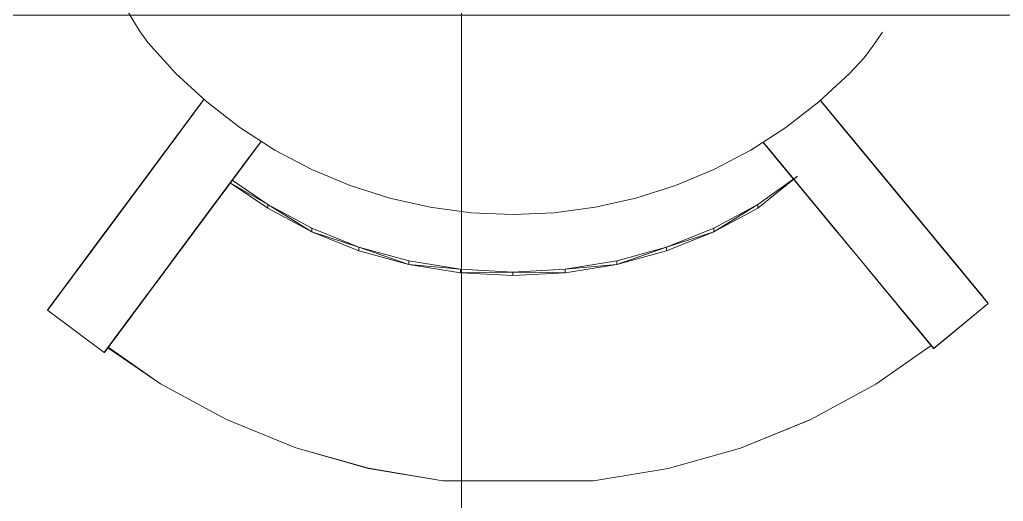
# Model space of a CAD drawing. Extents: x -566 to 72611, y -487 to 32334.
# Drawn here: x 136.01 to 151.66, y 272.41 to 280.07 of the extents above; entities that cross this region are included whole.
import ezdxf

# ---------------------------------------------------------------- set-up
doc = ezdxf.new("R2010")
doc.units = 0
doc.header["$LTSCALE"] = 0.5
doc.header["$MEASUREMENT"] = 0
doc.layers.add('floor', color=7, linetype='CONTINUOUS', lineweight=5, true_color=0xcfcfcf)
doc.layers.add('layout', color=7, linetype='CONTINUOUS', lineweight=5, true_color=0xcfcfcf)

msp = doc.modelspace()

# ---------------------------------------------------------------- hatches: boundary and pattern name
at = {"layer": 'floor'}
h = msp.add_hatch(dxfattribs=at)
h.set_pattern_fill('ANSI37', color=256, scale=100, angle=45)
h.set_pattern_definition([(90, (243.028, 267.632), (-12.5, 9e-16), []), (180, (243.028, 267.632), (-9e-16, -12.5), [])])
h.paths.add_polyline_path([(253.46925, 349.5), (154.11744, 349.5), (154.11744, 348.5), (101.14781, 348.5), (101.14781, 349.5), (0, 349.5), (0, 344.5), (36, 344.5, -0.33835703), (0, 308.66941), (0, 308.5), (0, 173.75), (253.46925, 173.75)])
h.paths.add_polyline_path([(36, 344.5), (0, 344.5), (0, 308.66941, 0.33835703)], flags=17)
h.paths.add_polyline_path([(253.46925, 173.75), (0, 173.75), (0, 173.74997), (0, 169.75), (253.46925, 169.75)])
h.paths.add_polyline_path([(253.46925, 169.75), (0, 169.75), (0, 149.21137), (36, 149.21137, -0.33835703), (0, 113.38078), (0, 113.21137), (0, 29.94998), (0, -5), (253.46925, -5)])
h.paths.add_polyline_path([(36, 149.21137), (0, 149.21137), (0, 113.38078, 0.33835703)], flags=17)
h.paths.add_polyline_path([(575.25, 169.75), (510, 169.75), (474.75, 169.75), (327.5, 169.75), (285.46925, 169.75), (285.46925, 165.75), (253.46925, 165.75), (253.46925, -5), (263.99725, -5), (263.99725, 95.99051), (287, 95.99051), (287, 97.5), (292, 97.5), (292, -5), (341.25, -5), (341.25, 13.02988), (341.25012, 15.02988), (346.24839, 15.02988, 0.36108524), (374.08728, 41.24999), (346.25012, 41.24999), (346.25012, 42.99999), (341.25, 42.99999), (341.25, 44.99999), (341.25, 97.5), (357.75, 97.5), (405.75, 97.5), (575.25, 97.5)])

# ---------------------------------------------------------------- linework, layer by layer
at = {"layer": 'layout'}
for points in [[(137.8112, 280.05316, 59.43378), (137.70604, 280.23577, 60.56059), (137.70604, 280.23577, 59.43378)], [(137.70604, 280.23577, 60.56059), (137.8112, 280.05316, 59.43378), (137.8112, 280.05316, 60.56059)], [(137.92387, 279.87542, 59.43378), (137.8112, 280.05316, 60.56059), (137.8112, 280.05316, 59.43378)], [(137.8112, 280.05316, 60.56059), (137.92387, 279.87542, 59.43378), (137.92387, 279.87542, 60.56059)], [(138.04393, 279.70269, 59.43378), (137.92387, 279.87542, 60.56059), (137.92387, 279.87542, 59.43378)], [(137.92387, 279.87542, 60.56059), (138.04393, 279.70269, 59.43378), (138.04393, 279.70269, 60.56059)], [(149.59297, 279.66119, 60.56059), (149.73631, 279.86773, 59.43378), (149.73631, 279.86773, 60.56059)], [(149.73631, 279.86773, 59.43378), (149.59297, 279.66119, 60.56059), (149.59297, 279.66119, 59.43378)], [(138.49321, 279.20965, 59.43378), (138.04393, 279.70269, 60.56059), (138.04393, 279.70269, 59.43378)], [(138.04393, 279.70269, 60.56059), (138.49321, 279.20965, 59.43378), (138.49321, 279.20965, 60.56059)], [(149.44032, 279.46173, 60.56059), (149.59297, 279.66119, 59.43378), (149.59297, 279.66119, 60.56059)], [(149.59297, 279.66119, 59.43378), (149.44032, 279.46173, 60.56059), (149.44032, 279.46173, 59.43378)], [(149.21064, 279.20965, 60.56059), (149.44032, 279.46173, 59.43378), (149.44032, 279.46173, 60.56059)], [(149.44032, 279.46173, 59.43378), (149.21064, 279.20965, 60.56059), (149.21064, 279.20965, 59.43378)], [(138.98259, 278.75799, 60.56059), (138.49321, 279.20965, 59.43378), (138.98259, 278.75799, 59.43378)], [(138.49321, 279.20965, 59.43378), (138.98259, 278.75799, 60.56059), (138.49321, 279.20965, 60.56059)], [(149.21064, 279.20965, 60.56059), (148.72129, 278.75799, 59.43378), (149.21064, 279.20965, 59.43378)], [(148.72129, 278.75799, 59.43378), (149.21064, 279.20965, 60.56059), (148.72129, 278.75799, 60.56059)], [(138.93382, 278.79229, 60.13506), (138.27922, 277.91082, 59.98083), (137.87266, 277.36346, 63.59694)], [(138.93382, 278.79229, 60.13506), (137.87266, 277.36346, 63.59694), (138.52208, 278.23785, 63.79696)], [(138.8527, 278.68304, 52.183), (138.19731, 277.80059, 52.32572), (138.89964, 278.74627, 52.7443)], [(138.89964, 278.74627, 52.7443), (138.19731, 277.80059, 52.32572), (138.24315, 277.86236, 52.87402)], [(138.89964, 278.74627, 52.7443), (138.24315, 277.86236, 52.87402), (138.94206, 278.8034, 53.30647)], [(138.94206, 278.8034, 53.30647), (138.24315, 277.86236, 52.87402), (138.28459, 277.91815, 53.42318)], [(139.50834, 278.35125, 60.56059), (138.98259, 278.75799, 59.43378), (139.50834, 278.35125, 59.43378)], [(138.98259, 278.75799, 59.43378), (139.50834, 278.35125, 60.56059), (138.98259, 278.75799, 60.56059)], [(148.72129, 278.75799, 60.56059), (148.19551, 278.35125, 59.43378), (148.72129, 278.75799, 59.43378)], [(148.19551, 278.35125, 59.43378), (148.72129, 278.75799, 60.56059), (148.19551, 278.35125, 60.56059)], [(149.49888, 277.87359, 52.95477), (148.79707, 278.72198, 52.82505), (148.75172, 278.77679, 53.38721)], [(149.49888, 277.87359, 52.95477), (148.75172, 278.77679, 53.38721), (149.4546, 277.92718, 53.50394)], [(149.46034, 277.92022, 60.06158), (148.76054, 278.76617, 60.21582), (149.89497, 277.39483, 63.67769)], [(149.89497, 277.39483, 63.67769), (148.76054, 278.76617, 60.21582), (149.20066, 278.23406, 63.87771)], [(138.74553, 278.53875, 51.06343), (138.09263, 277.6596, 51.23205), (138.80137, 278.61395, 51.62269)], [(138.80137, 278.61395, 51.62269), (138.09263, 277.6596, 51.23205), (138.14714, 277.73309, 51.77837)], [(138.80137, 278.61395, 51.62269), (138.14714, 277.73309, 51.77837), (138.8527, 278.68304, 52.183)], [(138.8527, 278.68304, 52.183), (138.14714, 277.73309, 51.77837), (138.19731, 277.80059, 52.32572)], [(149.54786, 277.81439, 52.40647), (148.84721, 278.66143, 52.26376), (148.79707, 278.72198, 52.82505)], [(149.54786, 277.81439, 52.40647), (148.79707, 278.72198, 52.82505), (149.49888, 277.87359, 52.95477)], [(149.60151, 277.74957, 51.85912), (148.90211, 278.59503, 51.70344), (148.84721, 278.66143, 52.26376)], [(149.60151, 277.74957, 51.85912), (148.84721, 278.66143, 52.26376), (149.54786, 277.81439, 52.40647)], [(149.6598, 277.67913, 51.3128), (148.9618, 278.52288, 51.14419), (148.90211, 278.59503, 51.70344)], [(149.6598, 277.67913, 51.3128), (148.90211, 278.59503, 51.70344), (149.60151, 277.74957, 51.85912)], [(138.62053, 278.37054, 49.94846), (137.97056, 277.49529, 50.14287), (138.68528, 278.45758, 50.50533)], [(138.68528, 278.45758, 50.50533), (137.97056, 277.49529, 50.14287), (138.03373, 277.58038, 50.68686)], [(138.68528, 278.45758, 50.50533), (138.03373, 277.58038, 50.68686), (138.74553, 278.53875, 51.06343)], [(138.74553, 278.53875, 51.06343), (138.03373, 277.58038, 50.68686), (138.09263, 277.6596, 51.23205)], [(149.72276, 277.60296, 50.76761), (149.02623, 278.445, 50.58607), (148.9618, 278.52288, 51.14419)], [(149.72276, 277.60296, 50.76761), (148.9618, 278.52288, 51.14419), (149.6598, 277.67913, 51.3128)], [(149.79033, 277.5213, 50.22363), (149.09541, 278.36138, 50.02921), (149.02623, 278.445, 50.58607)], [(149.79033, 277.5213, 50.22363), (149.02623, 278.445, 50.58607), (149.72276, 277.60296, 50.76761)], [(138.48417, 278.18682, 48.86732), (137.83549, 277.31341, 49.07234), (138.55162, 278.27764, 49.39472)], [(138.55162, 278.27764, 49.39472), (137.83549, 277.31341, 49.07234), (137.90275, 277.40399, 49.59822)], [(138.55162, 278.27764, 49.39472), (137.90275, 277.40399, 49.59822), (138.62053, 278.37054, 49.94846)], [(138.62053, 278.37054, 49.94846), (137.90275, 277.40399, 49.59822), (137.97056, 277.49529, 50.14287)], [(140.06663, 277.99224, 60.56059), (139.50834, 278.35125, 59.43378), (140.06663, 277.99224, 59.43378)], [(139.50834, 278.35125, 59.43378), (140.06663, 277.99224, 60.56059), (139.50834, 278.35125, 60.56059)], [(148.19551, 278.35125, 60.56059), (147.63722, 277.99224, 59.43378), (148.19551, 278.35125, 59.43378)], [(147.63722, 277.99224, 59.43378), (148.19551, 278.35125, 60.56059), (147.63722, 277.99224, 60.56059)], [(149.8628, 277.43377, 49.67897), (149.16908, 278.27227, 49.47548), (149.09541, 278.36138, 50.02921)], [(149.8628, 277.43377, 49.67897), (149.09541, 278.36138, 50.02921), (149.79033, 277.5213, 50.22363)], [(149.9347, 277.34686, 49.15309), (149.24119, 278.18511, 48.94807), (149.16908, 278.27227, 49.47548)], [(149.9347, 277.34686, 49.15309), (149.16908, 278.27227, 49.47548), (149.8628, 277.43377, 49.67897)], [(138.52208, 278.23785, 63.79696), (137.87266, 277.36346, 63.59694), (137.45201, 276.79705, 66.7021)], [(138.52208, 278.23785, 63.79696), (137.45201, 276.79705, 66.7021), (138.09898, 277.66827, 66.91998)], [(138.41771, 278.09735, 48.34149), (137.76872, 277.22357, 48.54427), (138.48417, 278.18682, 48.86732)], [(138.48417, 278.18682, 48.86732), (137.76872, 277.22357, 48.54427), (137.83549, 277.31341, 49.07234)], [(137.95488, 277.47418, 67.98383), (138.52208, 278.23785, 63.79696), (138.09898, 277.66827, 66.91998)], [(139.18388, 277.23907, 59.98083), (139.83842, 278.12042, 60.13506), (138.77733, 276.69158, 63.59693)], [(138.77733, 276.69158, 63.59693), (139.83842, 278.12042, 60.13506), (139.42674, 277.5661, 63.79696)], [(139.14781, 277.19049, 52.87402), (139.80424, 278.0744, 52.7443), (139.84666, 278.13153, 53.30647)], [(139.14781, 277.19049, 52.87402), (139.84666, 278.13153, 53.30647), (139.18919, 277.24627, 53.42318)], [(147.83754, 278.11407, 59.51751), (148.54091, 277.26385, 59.4075), (148.55738, 277.24395, 59.62997)], [(147.83754, 278.11407, 59.51751), (148.55738, 277.24395, 59.62997), (147.85447, 278.09356, 59.74648)], [(147.8835, 278.05853, 53.38721), (148.58638, 277.20892, 53.50394), (147.84291, 278.1076, 53.95019)], [(147.84291, 278.1076, 53.95019), (148.58638, 277.20892, 53.50394), (148.54673, 277.25677, 54.05388)], [(149.89497, 277.39483, 63.67769), (149.20066, 278.23406, 63.87771), (150.34471, 276.85125, 66.78285)], [(150.34471, 276.85125, 66.78285), (149.20066, 278.23406, 63.87771), (149.653, 277.68731, 67.00072)], [(150.00608, 277.26055, 48.62502), (149.31227, 278.09918, 48.42224), (149.24119, 278.18511, 48.94807)], [(150.00608, 277.26055, 48.62502), (149.24119, 278.18511, 48.94807), (149.9347, 277.34686, 49.15309)], [(138.28697, 277.92132, 47.28915), (137.63743, 277.04669, 47.48745), (138.35197, 278.00884, 47.81543)], [(138.35197, 278.00884, 47.81543), (137.63743, 277.04669, 47.48745), (137.70274, 277.13458, 48.01598)], [(138.35197, 278.00884, 47.81543), (137.70274, 277.13458, 48.01598), (138.41771, 278.09735, 48.34149)], [(138.41771, 278.09735, 48.34149), (137.70274, 277.13458, 48.01598), (137.76872, 277.22357, 48.54427)], [(139.0518, 277.06121, 51.77837), (139.70598, 277.94207, 51.62269), (139.75737, 278.01129, 52.18301)], [(139.0518, 277.06121, 51.77837), (139.75737, 278.01129, 52.18301), (139.10197, 277.12884, 52.32572)], [(139.10197, 277.12884, 52.32572), (139.75737, 278.01129, 52.18301), (139.80424, 278.0744, 52.7443)], [(139.10197, 277.12884, 52.32572), (139.80424, 278.0744, 52.7443), (139.14781, 277.19049, 52.87402)], [(140.65324, 277.68389, 60.56059), (140.06663, 277.99224, 59.43378), (140.65324, 277.68389, 59.43378)], [(140.06663, 277.99224, 59.43378), (140.65324, 277.68389, 60.56059), (140.06663, 277.99224, 60.56059)], [(147.63722, 277.99224, 60.56059), (147.05061, 277.68389, 59.43378), (147.63722, 277.99224, 59.43378)], [(147.05061, 277.68389, 59.43378), (147.63722, 277.99224, 60.56059), (147.05061, 277.68389, 60.56059)], [(147.85447, 278.09356, 59.74648), (148.55738, 277.24395, 59.62997), (148.57481, 277.22283, 59.8523)], [(147.85447, 278.09356, 59.74648), (148.57481, 277.22283, 59.8523), (147.87242, 278.07196, 59.97528)], [(147.87242, 278.07196, 59.97528), (148.57481, 277.22283, 59.8523), (148.59208, 277.20196, 60.06158)], [(147.87242, 278.07196, 59.97528), (148.59208, 277.20196, 60.06158), (147.89232, 278.04791, 60.21582)], [(147.92884, 278.00372, 52.82505), (148.63066, 277.15533, 52.95477), (147.8835, 278.05853, 53.38721)], [(147.8835, 278.05853, 53.38721), (148.63066, 277.15533, 52.95477), (148.58638, 277.20892, 53.50394)], [(147.89232, 278.04791, 60.21582), (148.59208, 277.20196, 60.06158), (149.02675, 276.67657, 63.67769)], [(147.89232, 278.04791, 60.21582), (149.02675, 276.67657, 63.67769), (148.33244, 277.5158, 63.87771)], [(147.97895, 277.94317, 52.26376), (148.67964, 277.09613, 52.40647), (147.92884, 278.00372, 52.82505)], [(147.92884, 278.00372, 52.82505), (148.67964, 277.09613, 52.40647), (148.63066, 277.15533, 52.95477)], [(150.07667, 277.17523, 48.09673), (149.38255, 278.01422, 47.89619), (149.31227, 278.09918, 48.42224)], [(150.07667, 277.17523, 48.09673), (149.31227, 278.09918, 48.42224), (150.00608, 277.26055, 48.62502)], [(150.1465, 277.09075, 47.56821), (149.45207, 277.93023, 47.3699), (149.38255, 278.01422, 47.89619)], [(150.1465, 277.09075, 47.56821), (149.38255, 278.01422, 47.89619), (150.07667, 277.17523, 48.09673)], [(138.1591, 277.74908, 46.23592), (137.50901, 276.87384, 46.42973), (138.22264, 277.83465, 46.76264)], [(138.22264, 277.83465, 46.76264), (137.50901, 276.87384, 46.42973), (137.57286, 276.95977, 46.9587)], [(138.22264, 277.83465, 46.76264), (137.57286, 276.95977, 46.9587), (138.28697, 277.92132, 47.28915)], [(138.28697, 277.92132, 47.28915), (137.57286, 276.95977, 46.9587), (137.63743, 277.04669, 47.48745)], [(138.9384, 276.9085, 50.68686), (139.58989, 277.78582, 50.50533), (139.65019, 277.86688, 51.06343)], [(138.9384, 276.9085, 50.68686), (139.65019, 277.86688, 51.06343), (138.99723, 276.98785, 51.23205)], [(138.99723, 276.98785, 51.23205), (139.65019, 277.86688, 51.06343), (139.70598, 277.94207, 51.62269)], [(138.99723, 276.98785, 51.23205), (139.70598, 277.94207, 51.62269), (139.0518, 277.06121, 51.77837)], [(148.03389, 277.87676, 51.70344), (148.73329, 277.03131, 51.85912), (147.97895, 277.94317, 52.26376)], [(147.97895, 277.94317, 52.26376), (148.73329, 277.03131, 51.85912), (148.67964, 277.09613, 52.40647)], [(148.09355, 277.80462, 51.14419), (148.79158, 276.96087, 51.31281), (148.03389, 277.87676, 51.70344)], [(148.03389, 277.87676, 51.70344), (148.79158, 276.96087, 51.31281), (148.73329, 277.03131, 51.85912)], [(148.158, 277.72674, 50.58608), (148.85453, 276.8847, 50.76761), (148.09355, 277.80462, 51.14419)], [(148.09355, 277.80462, 51.14419), (148.85453, 276.8847, 50.76761), (148.79158, 276.96087, 51.31281)], [(150.2155, 277.00738, 47.03945), (149.52079, 277.8471, 46.8434), (149.45207, 277.93023, 47.3699)], [(150.2155, 277.00738, 47.03945), (149.45207, 277.93023, 47.3699), (150.1465, 277.09075, 47.56821)], [(150.28376, 276.92486, 46.51048), (149.58876, 277.76495, 46.31667), (149.52079, 277.8471, 46.8434)], [(150.28376, 276.92486, 46.51048), (149.52079, 277.8471, 46.8434), (150.2155, 277.00738, 47.03945)], [(138.09898, 277.66827, 66.91998), (137.45201, 276.79705, 66.7021), (137.30796, 276.60308, 67.76514)], [(138.09898, 277.66827, 66.91998), (137.30796, 276.60308, 67.76514), (137.95488, 277.47418, 67.98383)], [(138.03416, 277.58087, 45.18182), (137.38359, 276.70489, 45.37113), (138.09629, 277.66448, 45.70898)], [(138.09629, 277.66448, 45.70898), (137.38359, 276.70489, 45.37113), (137.4459, 276.78887, 45.90054)], [(138.09629, 277.66448, 45.70898), (137.4459, 276.78887, 45.90054), (138.1591, 277.74908, 46.23592)], [(138.1591, 277.74908, 46.23592), (137.4459, 276.78887, 45.90054), (137.50901, 276.87384, 46.42973)], [(138.80735, 276.73211, 49.59822), (139.45628, 277.60589, 49.39472), (139.52519, 277.69866, 49.94846)], [(138.80735, 276.73211, 49.59822), (139.52519, 277.69866, 49.94846), (138.87516, 276.82342, 50.14287)], [(138.87516, 276.82342, 50.14287), (139.52519, 277.69866, 49.94846), (139.58989, 277.78582, 50.50533)], [(138.87516, 276.82342, 50.14287), (139.58989, 277.78582, 50.50533), (138.9384, 276.9085, 50.68686)], [(141.26378, 277.4284, 60.56059), (140.65324, 277.68389, 59.43378), (141.26378, 277.4284, 59.43378)], [(140.65324, 277.68389, 59.43378), (141.26378, 277.4284, 60.56059), (140.65324, 277.68389, 60.56059)], [(147.05061, 277.68389, 60.56059), (146.44008, 277.4284, 59.43378), (147.05061, 277.68389, 59.43378)], [(146.44008, 277.4284, 59.43378), (147.05061, 277.68389, 60.56059), (146.44008, 277.4284, 60.56059)], [(148.22718, 277.64312, 50.02921), (148.9221, 276.80303, 50.22363), (148.158, 277.72674, 50.58608)], [(148.158, 277.72674, 50.58608), (148.9221, 276.80303, 50.22363), (148.85453, 276.8847, 50.76761)], [(148.30085, 277.55401, 49.47548), (148.99458, 276.71551, 49.67897), (148.22718, 277.64312, 50.02921)], [(148.22718, 277.64312, 50.02921), (148.99458, 276.71551, 49.67897), (148.9221, 276.80303, 50.22363)], [(150.35121, 276.84332, 45.98129), (149.65593, 277.68377, 45.78973), (149.58876, 277.76495, 46.31667)], [(150.35121, 276.84332, 45.98129), (149.58876, 277.76495, 46.31667), (150.28376, 276.92486, 46.51048)], [(150.34471, 276.85125, 66.78285), (149.653, 277.68731, 67.00072), (150.49867, 276.66509, 67.84589)], [(150.49867, 276.66509, 67.84589), (149.653, 277.68731, 67.00072), (149.80708, 277.50103, 68.06458)], [(150.41786, 276.76275, 45.45189), (149.7223, 277.60357, 45.26257), (149.65593, 277.68377, 45.78973)], [(150.41786, 276.76275, 45.45189), (149.65593, 277.68377, 45.78973), (150.35121, 276.84332, 45.98129)], [(137.91221, 277.41668, 44.12686), (137.26109, 276.53997, 44.31168), (137.97282, 277.49835, 44.65444)], [(137.97282, 277.49835, 44.65444), (137.26109, 276.53997, 44.31168), (137.32194, 276.62188, 44.84151)], [(137.97282, 277.49835, 44.65444), (137.32194, 276.62188, 44.84151), (138.03416, 277.58087, 45.18182)], [(138.03416, 277.58087, 45.18182), (137.32194, 276.62188, 44.84151), (137.38359, 276.70489, 45.37113)], [(138.77733, 276.69158, 63.59693), (139.42674, 277.5661, 63.79696), (138.35661, 276.12518, 66.7021)], [(138.35661, 276.12518, 66.7021), (139.42674, 277.5661, 63.79696), (139.00364, 276.99639, 66.91998)], [(138.67338, 276.55169, 48.54427), (139.32237, 277.42547, 48.34149), (139.38884, 277.51507, 48.86732)], [(138.67338, 276.55169, 48.54427), (139.38884, 277.51507, 48.86732), (138.74015, 276.64154, 49.07234)], [(138.74015, 276.64154, 49.07234), (139.38884, 277.51507, 48.86732), (139.45628, 277.60589, 49.39472)], [(138.74015, 276.64154, 49.07234), (139.45628, 277.60589, 49.39472), (138.80735, 276.73211, 49.59822)], [(139.3556, 277.47027, 48.6044), (139.95396, 277.12823, 62.51992), (139.38884, 277.51507, 48.86732)], [(147.74931, 277.07073, 63.40948), (148.38408, 277.57769, 62.54898), (147.74931, 277.12823, 62.51992)], [(148.37297, 277.46685, 48.94807), (149.06648, 276.6286, 49.1531), (148.30085, 277.55401, 49.47548)], [(148.30085, 277.55401, 49.47548), (149.06648, 276.6286, 49.1531), (148.99458, 276.71551, 49.67897)], [(148.93885, 276.78277, 68.06458), (148.33244, 277.5158, 63.87771), (148.78477, 276.96905, 67.00072)], [(150.48375, 276.68316, 44.92226), (149.78791, 277.52423, 44.73519), (149.7223, 277.60357, 45.26257)], [(150.48375, 276.68316, 44.92226), (149.7223, 277.60357, 45.26257), (150.41786, 276.76275, 45.45189)], [(150.54884, 276.60443, 44.39243), (149.85273, 277.44586, 44.20761), (149.78791, 277.52423, 44.73519)], [(150.54884, 276.60443, 44.39243), (149.78791, 277.52423, 44.73519), (150.48375, 276.68316, 44.92226)], [(150.49867, 276.66509, 67.84589), (149.80708, 277.50103, 68.06458), (150.52763, 276.63006, 68.04427)], [(150.52763, 276.63006, 68.04427), (149.80708, 277.50103, 68.06458), (150.55696, 276.59466, 68.24209)], [(150.55696, 276.59466, 68.24209), (149.80708, 277.50103, 68.06458), (149.83641, 277.46563, 68.26537)], [(137.84263, 277.32305, 68.78733), (137.1688, 276.41571, 68.75396), (137.13981, 276.37664, 68.95122)], [(137.84263, 277.32305, 68.78733), (137.13981, 276.37664, 68.95122), (137.81358, 277.28387, 68.98795)], [(137.14158, 276.37908, 43.25198), (137.85228, 277.33599, 43.59907), (137.79307, 277.25628, 43.07053)], [(137.85228, 277.33599, 43.59907), (137.14158, 276.37908, 43.25198), (137.20091, 276.45892, 43.78164)], [(137.87132, 277.36163, 68.58656), (137.19743, 276.45428, 68.55656), (137.1688, 276.41571, 68.75396)], [(137.87132, 277.36163, 68.58656), (137.1688, 276.41571, 68.75396), (137.84263, 277.32305, 68.78733)], [(137.89958, 277.39971, 68.38567), (137.22569, 276.49224, 68.35902), (137.19743, 276.45428, 68.55656)], [(137.89958, 277.39971, 68.38567), (137.19743, 276.45428, 68.55656), (137.87132, 277.36163, 68.58656)], [(137.85228, 277.33599, 43.59907), (137.20091, 276.45892, 43.78164), (137.91221, 277.41668, 44.12686)], [(137.91221, 277.41668, 44.12686), (137.20091, 276.45892, 43.78164), (137.26109, 276.53997, 44.31168)], [(137.92747, 277.43719, 68.18462), (137.25346, 276.52972, 68.16134), (137.22569, 276.49224, 68.35902)], [(137.92747, 277.43719, 68.18462), (137.22569, 276.49224, 68.35902), (137.89958, 277.39971, 68.38567)], [(137.95488, 277.47418, 67.98383), (137.28093, 276.56658, 67.96352), (137.25346, 276.52972, 68.16134)], [(137.95488, 277.47418, 67.98383), (137.25346, 276.52972, 68.16134), (137.92747, 277.43719, 68.18462)], [(137.95488, 277.47418, 67.98383), (137.30796, 276.60308, 67.76514), (137.28093, 276.56658, 67.96352)], [(137.87266, 277.36346, 63.59694), (137.30796, 276.60308, 67.76514), (137.45201, 276.79705, 66.7021)], [(138.54203, 276.37481, 47.48745), (139.19157, 277.24945, 47.28915), (139.25657, 277.33697, 47.81543)], [(138.54203, 276.37481, 47.48745), (139.25657, 277.33697, 47.81543), (138.60734, 276.46282, 48.01598)], [(138.60734, 276.46282, 48.01598), (139.25657, 277.33697, 47.81543), (139.32237, 277.42547, 48.34149)], [(138.60734, 276.46282, 48.01598), (139.32237, 277.42547, 48.34149), (138.67338, 276.55169, 48.54427)], [(139.95396, 277.12823, 62.51992), (139.3556, 277.47027, 48.6044), (139.95396, 277.07073, 63.40948)], [(141.89369, 277.22759, 60.56059), (141.26378, 277.4284, 59.43378), (141.89369, 277.22759, 59.43378)], [(141.26378, 277.4284, 59.43378), (141.89369, 277.22759, 60.56059), (141.26378, 277.4284, 60.56059)], [(146.44008, 277.4284, 60.56059), (145.81016, 277.22759, 59.43378), (146.44008, 277.4284, 59.43378)], [(145.81016, 277.22759, 59.43378), (146.44008, 277.4284, 60.56059), (145.81016, 277.22759, 60.56059)], [(148.44404, 277.38092, 48.42224), (149.13786, 276.54229, 48.62502), (148.37297, 277.46685, 48.94807)], [(148.37297, 277.46685, 48.94807), (149.13786, 276.54229, 48.62502), (149.06648, 276.6286, 49.1531)], [(148.51432, 277.29595, 47.89619), (149.20845, 276.45696, 48.09673), (148.44404, 277.38092, 48.42224)], [(148.44404, 277.38092, 48.42224), (149.20845, 276.45696, 48.09673), (149.13786, 276.54229, 48.62502)], [(150.55696, 276.59466, 68.24209), (149.83641, 277.46563, 68.26537), (150.58668, 276.55865, 68.43977)], [(150.58668, 276.55865, 68.43977), (149.83641, 277.46563, 68.26537), (149.86619, 277.42962, 68.46642)], [(150.61314, 276.52667, 43.8624), (149.91676, 277.36846, 43.67982), (149.85273, 277.44586, 44.20761)], [(150.61314, 276.52667, 43.8624), (149.85273, 277.44586, 44.20761), (150.54884, 276.60443, 44.39243)], [(150.58668, 276.55865, 68.43977), (149.86619, 277.42962, 68.46642), (150.61686, 276.52227, 68.63732)], [(150.61686, 276.52227, 68.63732), (149.86619, 277.42962, 68.46642), (149.8964, 277.39312, 68.66732)], [(150.61686, 276.52227, 68.63732), (149.8964, 277.39312, 68.66732), (150.64744, 276.48529, 68.83471)], [(150.64744, 276.48529, 68.83471), (149.8964, 277.39312, 68.66732), (149.92707, 277.35601, 68.86808)], [(149.91676, 277.36846, 43.67982), (150.67659, 276.45001, 43.33273), (149.98008, 277.29193, 43.15128)], [(150.67659, 276.45001, 43.33273), (149.91676, 277.36846, 43.67982), (150.61314, 276.52667, 43.8624)], [(150.64744, 276.48529, 68.83471), (149.92707, 277.35601, 68.86808), (150.67845, 276.44781, 69.03197)], [(150.67845, 276.44781, 69.03197), (149.92707, 277.35601, 68.86808), (149.95817, 277.31842, 69.0687)], [(137.72392, 277.16314, 69.58891), (137.0504, 276.25628, 69.54211), (137.01982, 276.21514, 69.73877)], [(137.72392, 277.16314, 69.58891), (137.01982, 276.21514, 69.73877), (137.69322, 277.12188, 69.78893)], [(137.75419, 277.20391, 69.38874), (137.08061, 276.29693, 69.34529), (137.0504, 276.25628, 69.54211)], [(137.75419, 277.20391, 69.38874), (137.0504, 276.25628, 69.54211), (137.72392, 277.16314, 69.58891)], [(137.7841, 277.2442, 69.18842), (137.11039, 276.33709, 69.14833), (137.08061, 276.29693, 69.34529)], [(137.7841, 277.2442, 69.18842), (137.08061, 276.29693, 69.34529), (137.75419, 277.20391, 69.38874)], [(137.81358, 277.28387, 68.98795), (137.13981, 276.37664, 68.95122), (137.11039, 276.33709, 69.14833)], [(137.81358, 277.28387, 68.98795), (137.11039, 276.33709, 69.14833), (137.7841, 277.2442, 69.18842)], [(138.41368, 276.20196, 46.42973), (139.0637, 277.07733, 46.23592), (139.1273, 277.1629, 46.76265)], [(138.41368, 276.20196, 46.42973), (139.1273, 277.1629, 46.76265), (138.47746, 276.2879, 46.9587)], [(138.47746, 276.2879, 46.9587), (139.1273, 277.1629, 46.76265), (139.19157, 277.24945, 47.28915)], [(138.47746, 276.2879, 46.9587), (139.19157, 277.24945, 47.28915), (138.54203, 276.37481, 47.48745)], [(142.53822, 277.08319, 60.56059), (141.89369, 277.22759, 59.43378), (142.53822, 277.08319, 59.43378)], [(141.89369, 277.22759, 59.43378), (142.53822, 277.08319, 60.56059), (141.89369, 277.22759, 60.56059)], [(145.81016, 277.22759, 60.56059), (145.16563, 277.08319, 59.43378), (145.81016, 277.22759, 59.43378)], [(145.16563, 277.08319, 59.43378), (145.81016, 277.22759, 60.56059), (145.16563, 277.08319, 60.56059)], [(148.58384, 277.21197, 47.3699), (149.27827, 276.37249, 47.56821), (148.51432, 277.29595, 47.89619)], [(148.51432, 277.29595, 47.89619), (149.27827, 276.37249, 47.56821), (149.20845, 276.45696, 48.09673)], [(150.67845, 276.44781, 69.03197), (149.95817, 277.31842, 69.0687), (150.70991, 276.40972, 69.22908)], [(150.70991, 276.40972, 69.22908), (149.95817, 277.31842, 69.0687), (149.9897, 277.28033, 69.26917)], [(150.70991, 276.40972, 69.22908), (149.9897, 277.28033, 69.26917), (150.74177, 276.37127, 69.42604)], [(150.74177, 276.37127, 69.42604), (149.9897, 277.28033, 69.26917), (150.02162, 277.24175, 69.46949)], [(150.74177, 276.37127, 69.42604), (150.02162, 277.24175, 69.46949), (150.77403, 276.33221, 69.62286)], [(150.77403, 276.33221, 69.62286), (150.02162, 277.24175, 69.46949), (150.054, 277.20257, 69.66966)], [(150.77403, 276.33221, 69.62286), (150.054, 277.20257, 69.66966), (150.80674, 276.29266, 69.81952)], [(150.80674, 276.29266, 69.81952), (150.054, 277.20257, 69.66966), (150.0868, 277.1629, 69.86969)], [(150.80674, 276.29266, 69.81952), (150.0868, 277.1629, 69.86969), (150.83986, 276.25262, 70.01603)], [(150.83986, 276.25262, 70.01603), (150.0868, 277.1629, 69.86969), (150.12007, 277.12274, 70.06955)], [(137.63066, 277.03753, 70.18851), (136.95768, 276.1314, 70.13046), (136.91984, 276.08038, 70.35986)], [(137.63066, 277.03753, 70.18851), (136.91984, 276.08038, 70.35986), (137.59861, 276.99444, 70.38914)], [(137.66215, 277.08001, 69.9888), (136.98887, 276.1734, 69.93528), (136.95768, 276.1314, 70.13046)], [(137.66215, 277.08001, 69.9888), (136.95768, 276.1314, 70.13046), (137.63066, 277.03753, 70.18851)], [(137.69322, 277.12188, 69.78893), (137.01982, 276.21514, 69.73877), (136.98887, 276.1734, 69.93528)], [(137.69322, 277.12188, 69.78893), (136.98887, 276.1734, 69.93528), (137.66215, 277.08001, 69.9888)], [(138.35057, 276.117, 45.90054), (139.0009, 276.99273, 45.70898), (139.0637, 277.07733, 46.23592)], [(138.41368, 276.20196, 46.42973), (139.0637, 277.07733, 46.23592), (138.35057, 276.117, 45.90054)], [(139.95396, 277.12823, 62.51992), (140.65318, 276.69244, 63.38502), (140.65318, 276.74993, 62.49546)], [(140.65318, 276.69244, 63.38502), (139.95396, 277.12823, 62.51992), (139.95396, 277.07073, 63.40948)], [(143.19261, 276.99603, 60.56059), (142.53822, 277.08319, 59.43378), (143.19261, 276.99603, 59.43378)], [(142.53822, 277.08319, 59.43378), (143.19261, 276.99603, 60.56059), (142.53822, 277.08319, 60.56059)], [(145.16563, 277.08319, 60.56059), (144.51124, 276.99603, 59.43378), (145.16563, 277.08319, 59.43378)], [(144.51124, 276.99603, 59.43378), (145.16563, 277.08319, 60.56059), (144.51124, 276.99603, 60.56059)], [(147.05006, 276.69244, 63.38502), (147.74931, 277.12823, 62.51992), (147.05006, 276.74993, 62.49546)], [(147.74931, 277.12823, 62.51992), (147.05006, 276.69244, 63.38502), (147.74931, 277.07073, 63.40948)], [(150.83986, 276.25262, 70.01603), (150.12007, 277.12274, 70.06955), (150.87321, 276.21234, 70.21121)], [(150.87321, 276.21234, 70.21121), (150.12007, 277.12274, 70.06955), (150.15373, 277.08209, 70.26926)], [(150.87321, 276.21234, 70.21121), (150.15373, 277.08209, 70.26926), (150.91368, 276.16351, 70.44061)], [(150.91368, 276.16351, 70.44061), (150.15373, 277.08209, 70.26926), (150.188, 277.04058, 70.46989)], [(150.91368, 276.16351, 70.44061), (150.188, 277.04058, 70.46989), (150.95579, 276.1126, 70.66811)], [(150.95579, 276.1126, 70.66811), (150.188, 277.04058, 70.46989), (150.23021, 276.98968, 70.70921)], [(137.51762, 276.88543, 70.8681), (136.83928, 275.97198, 70.81409), (136.79643, 275.91436, 71.04002)], [(137.51762, 276.88543, 70.8681), (136.79643, 275.91436, 71.04002), (137.47429, 276.82708, 71.10691)], [(137.55912, 276.94122, 70.62846), (136.88041, 276.0274, 70.58736), (136.83928, 275.97198, 70.81409)], [(137.55912, 276.94122, 70.62846), (136.83928, 275.97198, 70.81409), (137.51762, 276.88543, 70.8681)], [(137.59861, 276.99444, 70.38914), (136.91984, 276.08038, 70.35986), (136.88041, 276.0274, 70.58736)], [(137.59861, 276.99444, 70.38914), (136.88041, 276.0274, 70.58736), (137.55912, 276.94122, 70.62846)], [(138.35661, 276.12518, 66.7021), (139.00364, 276.99639, 66.91998), (138.21263, 275.93133, 67.76514)], [(138.21263, 275.93133, 67.76514), (139.00364, 276.99639, 66.91998), (138.85948, 276.8023, 67.98383)], [(138.2266, 275.95013, 44.84151), (138.87742, 276.82647, 44.65444), (138.93882, 276.90911, 45.18182)], [(138.2266, 275.95013, 44.84151), (138.93882, 276.90911, 45.18182), (138.28819, 276.03301, 45.37113)], [(138.28819, 276.03301, 45.37113), (138.93882, 276.90911, 45.18182), (139.0009, 276.99273, 45.70898)], [(138.28819, 276.03301, 45.37113), (139.0009, 276.99273, 45.70898), (138.35057, 276.117, 45.90054)], [(143.85191, 276.96697, 60.56059), (143.19261, 276.99603, 59.43378), (143.85191, 276.96697, 59.43378)], [(143.19261, 276.99603, 59.43378), (143.85191, 276.96697, 60.56059), (143.19261, 276.99603, 60.56059)], [(144.51124, 276.99603, 60.56059), (143.85191, 276.96697, 59.43378), (144.51124, 276.99603, 59.43378)], [(143.85191, 276.96697, 59.43378), (144.51124, 276.99603, 60.56059), (143.85191, 276.96697, 60.56059)], [(150.95579, 276.1126, 70.66811), (150.23021, 276.98968, 70.70921), (150.99974, 276.05938, 70.89484)], [(150.99974, 276.05938, 70.89484), (150.23021, 276.98968, 70.70921), (150.27455, 276.93597, 70.94884)], [(150.99974, 276.05938, 70.89484), (150.27455, 276.93597, 70.94884), (151.04557, 276.00396, 71.12077)], [(151.04557, 276.00396, 71.12077), (150.27455, 276.93597, 70.94884), (150.32087, 276.88006, 71.18767)], [(151.04557, 276.00396, 71.12077), (150.32087, 276.88006, 71.18767), (151.09321, 275.94647, 71.34588)], [(151.09321, 275.94647, 71.34588), (150.32087, 276.88006, 71.18767), (150.36332, 276.82867, 71.33401)], [(137.39329, 276.71795, 71.39848), (136.75187, 275.8543, 71.26513), (136.70555, 275.79193, 71.48937)], [(137.39329, 276.71795, 71.39848), (136.70555, 275.79193, 71.48937), (137.35038, 276.66021, 71.54256)], [(137.47429, 276.82708, 71.10691), (136.79643, 275.91436, 71.04002), (136.75187, 275.8543, 71.26513)], [(137.47429, 276.82708, 71.10691), (136.75187, 275.8543, 71.26513), (137.43461, 276.77362, 71.25325)], [(137.43461, 276.77362, 71.25325), (136.75187, 275.8543, 71.26513), (137.39329, 276.71795, 71.39848)], [(138.13029, 275.82037, 68.35902), (138.80424, 276.72784, 68.38567), (138.10209, 275.7824, 68.55656)], [(138.10209, 275.7824, 68.55656), (138.80424, 276.72784, 68.38567), (138.77592, 276.68975, 68.58656)], [(138.10557, 275.78704, 43.78164), (138.75694, 276.66424, 43.59907), (138.81681, 276.74481, 44.12686)], [(138.10557, 275.78704, 43.78164), (138.81681, 276.74481, 44.12686), (138.16569, 275.8681, 44.31168)], [(138.15812, 275.85784, 68.16134), (138.83207, 276.76544, 68.18462), (138.13029, 275.82037, 68.35902)], [(138.13029, 275.82037, 68.35902), (138.83207, 276.76544, 68.18462), (138.80424, 276.72784, 68.38567)], [(138.18553, 275.89483, 67.96352), (138.85948, 276.8023, 67.98383), (138.15812, 275.85784, 68.16134)], [(138.15812, 275.85784, 68.16134), (138.85948, 276.8023, 67.98383), (138.83207, 276.76544, 68.18462)], [(138.16569, 275.8681, 44.31168), (138.81681, 276.74481, 44.12686), (138.87742, 276.82647, 44.65444)], [(138.16569, 275.8681, 44.31168), (138.87742, 276.82647, 44.65444), (138.2266, 275.95013, 44.84151)], [(138.21263, 275.93133, 67.76514), (138.85948, 276.8023, 67.98383), (138.18553, 275.89483, 67.96352)], [(140.65318, 276.69244, 63.38502), (141.40532, 276.44903, 62.47601), (140.65318, 276.74993, 62.49546)], [(146.29792, 276.44903, 62.47601), (147.05006, 276.69244, 63.38502), (147.05006, 276.74993, 62.49546)], [(151.09321, 275.94647, 71.34588), (150.36332, 276.82867, 71.33401), (150.40748, 276.77532, 71.47923)], [(151.09321, 275.94647, 71.34588), (150.40748, 276.77532, 71.47923), (151.14271, 275.88653, 71.57012)], [(151.14271, 275.88653, 71.57012), (150.40748, 276.77532, 71.47923), (150.45335, 276.7199, 71.62331)], [(151.14271, 275.88653, 71.57012), (150.45335, 276.7199, 71.62331), (151.19404, 275.82452, 71.79347)], [(151.19404, 275.82452, 71.79347), (150.45335, 276.7199, 71.62331), (150.50087, 276.66241, 71.76621)], [(137.25993, 276.53839, 71.82712), (136.65757, 275.72735, 71.71272), (136.60783, 275.66033, 71.93513)], [(137.25993, 276.53839, 71.82712), (136.60783, 275.66033, 71.93513), (137.21232, 276.4743, 71.96751)], [(137.35038, 276.66021, 71.54256), (136.70555, 275.79193, 71.48937), (136.65757, 275.72735, 71.71272)], [(137.35038, 276.66021, 71.54256), (136.65757, 275.72735, 71.71272), (137.30595, 276.6004, 71.68546)], [(137.30595, 276.6004, 71.68546), (136.65757, 275.72735, 71.71272), (137.25993, 276.53839, 71.82712)], [(138.01506, 275.66522, 69.14833), (138.6887, 276.57232, 69.18842), (137.98527, 275.62518, 69.34529)], [(137.98527, 275.62518, 69.34529), (138.6887, 276.57232, 69.18842), (138.65886, 276.53204, 69.38874)], [(138.04448, 275.70489, 68.95122), (138.71818, 276.61199, 68.98795), (138.01506, 275.66522, 69.14833)], [(138.01506, 275.66522, 69.14833), (138.71818, 276.61199, 68.98795), (138.6887, 276.57232, 69.18842)], [(138.07347, 275.74395, 68.75396), (138.7473, 276.65118, 68.78733), (138.04448, 275.70489, 68.95122)], [(138.04448, 275.70489, 68.95122), (138.7473, 276.65118, 68.78733), (138.71818, 276.61199, 68.98795)], [(138.75694, 276.66424, 43.59907), (138.04618, 275.70721, 43.25198), (138.69767, 276.58441, 43.07053)], [(138.04618, 275.70721, 43.25198), (138.75694, 276.66424, 43.59907), (138.10557, 275.78704, 43.78164)], [(138.10209, 275.7824, 68.55656), (138.77592, 276.68975, 68.58656), (138.07347, 275.74395, 68.75396)], [(138.07347, 275.74395, 68.75396), (138.77592, 276.68975, 68.58656), (138.7473, 276.65118, 68.78733)], [(141.40532, 276.44903, 62.47601), (140.65318, 276.69244, 63.38502), (141.40532, 276.39154, 63.36555)], [(147.05006, 276.69244, 63.38502), (146.29792, 276.44903, 62.47601), (146.29792, 276.39154, 63.36555)], [(151.19404, 275.82452, 71.79347), (150.50087, 276.66241, 71.76621), (150.55009, 276.60296, 71.90788)], [(151.19404, 275.82452, 71.79347), (150.55009, 276.60296, 71.90788), (151.2472, 275.76031, 72.01588)], [(151.2472, 275.76031, 72.01588), (150.55009, 276.60296, 71.90788), (150.60093, 276.54144, 72.04826)], [(151.2472, 275.76031, 72.01588), (150.60093, 276.54144, 72.04826), (151.30217, 275.6939, 72.23734)], [(151.30217, 275.6939, 72.23734), (150.60093, 276.54144, 72.04826), (150.65342, 276.47808, 72.18733)], [(137.21232, 276.4743, 71.96751), (136.60783, 275.66033, 71.93513), (136.55644, 275.59112, 72.15659)], [(137.16325, 276.40826, 72.10658), (136.55644, 275.59112, 72.15659), (137.21232, 276.4743, 71.96751)], [(137.16325, 276.40826, 72.10658), (136.55644, 275.59112, 72.15659), (137.11265, 276.34002, 72.2443)], [(137.89348, 275.50152, 69.93527), (138.56675, 276.40814, 69.9888), (137.86229, 275.45953, 70.13046)], [(137.86229, 275.45953, 70.13046), (138.56675, 276.40814, 69.9888), (138.53526, 276.36578, 70.18851)], [(137.92448, 275.54327, 69.73877), (138.59788, 276.45001, 69.78893), (137.89348, 275.50152, 69.93527)], [(137.89348, 275.50152, 69.93527), (138.59788, 276.45001, 69.78893), (138.56675, 276.40814, 69.9888)], [(137.95506, 275.58441, 69.54211), (138.62852, 276.49127, 69.58891), (137.92448, 275.54327, 69.73877)], [(137.92448, 275.54327, 69.73877), (138.62852, 276.49127, 69.58891), (138.59788, 276.45001, 69.78893)], [(137.98527, 275.62518, 69.34529), (138.65886, 276.53204, 69.38874), (137.95506, 275.58441, 69.54211)], [(137.95506, 275.58441, 69.54211), (138.65886, 276.53204, 69.38874), (138.62852, 276.49127, 69.58891)], [(141.40532, 276.44903, 62.47601), (142.19792, 276.17303, 63.35143), (142.19792, 276.23052, 62.46187)], [(142.19792, 276.17303, 63.35143), (141.40532, 276.44903, 62.47601), (141.40532, 276.39154, 63.36555)], [(145.50532, 276.17303, 63.35143), (146.29792, 276.44903, 62.47601), (145.50532, 276.23052, 62.46187)], [(146.29792, 276.44903, 62.47601), (145.50532, 276.17303, 63.35143), (146.29792, 276.39154, 63.36555)], [(151.30217, 275.6939, 72.23734), (150.65342, 276.47808, 72.18733), (150.70753, 276.41265, 72.32506)], [(151.30217, 275.6939, 72.23734), (150.70753, 276.41265, 72.32506), (151.35893, 275.62518, 72.4578)], [(151.35893, 275.62518, 72.4578), (150.70753, 276.41265, 72.32506), (150.76326, 276.34527, 72.46136)], [(137.06053, 276.26983, 72.38062), (136.50334, 275.51971, 72.37704), (136.44853, 275.44586, 72.59648)], [(137.06053, 276.26983, 72.38062), (136.44853, 275.44586, 72.59648), (137.00694, 276.19769, 72.5155)], [(137.11265, 276.34002, 72.2443), (136.55644, 275.59112, 72.15659), (136.50334, 275.51971, 72.37704)], [(137.11265, 276.34002, 72.2443), (136.50334, 275.51971, 72.37704), (137.06053, 276.26983, 72.38062)], [(137.78508, 275.35552, 70.58736), (138.46373, 276.26946, 70.62846), (137.74394, 275.30023, 70.81409)], [(137.74394, 275.30023, 70.81409), (138.46373, 276.26946, 70.62846), (138.42222, 276.21356, 70.8681)], [(137.82444, 275.40863, 70.35986), (138.50322, 276.32257, 70.38914), (137.78508, 275.35552, 70.58736)], [(137.78508, 275.35552, 70.58736), (138.50322, 276.32257, 70.38914), (138.46373, 276.26946, 70.62846)], [(137.86229, 275.45953, 70.13046), (138.53526, 276.36578, 70.18851), (137.82444, 275.40863, 70.35986)], [(137.82444, 275.40863, 70.35986), (138.53526, 276.36578, 70.18851), (138.50322, 276.32257, 70.38914)], [(142.19792, 276.17303, 63.35143), (143.01786, 276.09796, 62.45329), (142.19792, 276.23052, 62.46187)], [(144.68538, 276.09796, 62.45329), (145.50532, 276.17303, 63.35143), (145.50532, 276.23052, 62.46187)], [(149.27827, 276.37249, 47.56821), (150.13151, 275.34112, 70.89484), (150.17732, 275.2857, 71.12077)], [(149.27827, 276.37249, 47.56821), (150.17732, 275.2857, 71.12077), (149.45265, 276.1618, 71.18767)], [(151.35893, 275.62518, 72.4578), (150.76326, 276.34527, 72.46136), (151.41749, 275.55438, 72.67724)], [(151.41749, 275.55438, 72.67724), (150.76326, 276.34527, 72.46136), (150.82057, 276.27606, 72.59624)], [(151.41749, 275.55438, 72.67724), (150.82057, 276.27606, 72.59624), (150.87944, 276.20489, 72.72964)], [(137.00694, 276.19769, 72.5155), (136.44853, 275.44586, 72.59648), (136.95182, 276.12359, 72.6489)], [(136.95182, 276.12359, 72.6489), (136.44853, 275.44586, 72.59648), (136.44932, 275.44683, 72.63659)], [(136.95182, 276.12359, 72.6489), (136.44932, 275.44683, 72.63659), (136.45274, 275.45159, 72.67633)], [(136.95182, 276.12359, 72.6489), (136.45274, 275.45159, 72.67633), (136.89531, 276.04742, 72.78078)], [(137.70109, 275.24249, 71.04002), (138.37895, 276.15521, 71.10691), (137.65648, 275.18243, 71.26513)], [(137.65648, 275.18243, 71.26513), (138.37895, 276.15521, 71.10691), (138.33921, 276.10174, 71.25325)], [(137.65648, 275.18243, 71.26513), (138.33921, 276.10174, 71.25325), (138.29789, 276.04608, 71.39848)], [(137.74394, 275.30023, 70.81409), (138.42222, 276.21356, 70.8681), (137.70109, 275.24249, 71.04002)], [(137.70109, 275.24249, 71.04002), (138.42222, 276.21356, 70.8681), (138.37895, 276.15521, 71.10691)], [(143.01786, 276.09796, 62.45329), (142.19792, 276.17303, 63.35143), (143.01786, 276.04046, 63.34285)], [(143.01786, 276.04046, 63.34285), (143.85164, 276.05352, 62.45042), (143.01786, 276.09796, 62.45329)], [(144.68538, 276.09796, 62.45329), (144.68538, 276.04046, 63.34285), (143.85164, 276.05352, 62.45042)], [(145.50532, 276.17303, 63.35143), (144.68538, 276.09796, 62.45329), (144.68538, 276.04046, 63.34285)], [(149.45265, 276.1618, 71.18767), (150.17732, 275.2857, 71.12077), (150.22499, 275.22821, 71.34588)], [(149.45265, 276.1618, 71.18767), (150.22499, 275.22821, 71.34588), (149.4951, 276.11041, 71.33401)], [(149.4951, 276.11041, 71.33401), (150.22499, 275.22821, 71.34588), (149.53926, 276.05706, 71.47923)], [(151.41749, 275.55438, 72.67724), (150.87944, 276.20489, 72.72964), (151.4167, 275.55535, 72.71734)], [(151.4167, 275.55535, 72.71734), (150.87944, 276.20489, 72.72964), (151.41301, 275.55987, 72.75708)], [(151.41301, 275.55987, 72.75708), (150.87944, 276.20489, 72.72964), (150.93986, 276.13177, 72.86153)], [(151.41301, 275.55987, 72.75708), (150.93986, 276.13177, 72.86153), (151.40641, 275.5678, 72.79601)], [(151.40641, 275.5678, 72.79601), (150.93986, 276.13177, 72.86153), (151.39702, 275.57916, 72.83366)], [(151.39702, 275.57916, 72.83366), (150.93986, 276.13177, 72.86153), (151.38493, 275.59381, 72.86961)], [(151.38493, 275.59381, 72.86961), (150.93986, 276.13177, 72.86153), (150.9572, 276.1109, 72.89507)], [(151.38493, 275.59381, 72.86961), (150.9572, 276.1109, 72.89507), (151.37028, 275.61151, 72.90343)], [(151.37028, 275.61151, 72.90343), (150.9572, 276.1109, 72.89507), (150.97664, 276.08734, 72.92598)], [(151.37028, 275.61151, 72.90343), (150.97664, 276.08734, 72.92598), (151.35328, 275.63201, 72.93472)], [(151.35328, 275.63201, 72.93472), (150.97664, 276.08734, 72.92598), (150.99803, 276.06146, 72.95397)], [(136.89531, 276.04742, 72.78078), (136.45274, 275.45159, 72.67633), (136.4589, 275.45989, 72.71526)], [(136.89531, 276.04742, 72.78078), (136.4589, 275.45989, 72.71526), (136.46769, 275.47174, 72.75291)], [(136.89531, 276.04742, 72.78078), (136.46769, 275.47174, 72.75291), (136.47899, 275.48687, 72.78886)], [(136.89531, 276.04742, 72.78078), (136.47899, 275.48687, 72.78886), (136.87913, 276.02557, 72.81432)], [(136.87913, 276.02557, 72.81432), (136.47899, 275.48687, 72.78886), (136.49272, 275.5053, 72.82268)], [(136.87913, 276.02557, 72.81432), (136.49272, 275.5053, 72.82268), (136.86088, 276.00115, 72.84523)], [(136.86088, 276.00115, 72.84523), (136.49272, 275.5053, 72.82268), (136.50865, 275.52679, 72.85397)], [(136.86088, 276.00115, 72.84523), (136.50865, 275.52679, 72.85397), (136.84092, 275.97418, 72.87322)], [(136.84092, 275.97418, 72.87322), (136.50865, 275.52679, 72.85397), (136.52659, 275.55096, 72.88239)], [(136.84092, 275.97418, 72.87322), (136.52659, 275.55096, 72.88239), (136.81926, 275.945, 72.89803)], [(136.81926, 275.945, 72.89803), (136.52659, 275.55096, 72.88239), (136.54637, 275.57757, 72.9076)], [(136.81926, 275.945, 72.89803), (136.54637, 275.57757, 72.9076), (136.79625, 275.914, 72.91943)], [(136.79625, 275.914, 72.91943), (136.54637, 275.57757, 72.9076), (136.56779, 275.60638, 72.92931)], [(136.79625, 275.914, 72.91943), (136.56779, 275.60638, 72.92931), (136.77195, 275.8814, 72.93721)], [(137.61021, 275.12017, 71.48937), (138.25505, 275.98834, 71.54256), (137.56218, 275.05548, 71.71272)], [(137.56218, 275.05548, 71.71272), (138.25505, 275.98834, 71.54256), (138.21055, 275.92852, 71.68546)], [(137.56218, 275.05548, 71.71272), (138.21055, 275.92852, 71.68546), (138.16453, 275.86651, 71.82712)], [(137.65648, 275.18243, 71.26513), (138.29789, 276.04608, 71.39848), (137.61021, 275.12017, 71.48937)], [(137.61021, 275.12017, 71.48937), (138.29789, 276.04608, 71.39848), (138.25505, 275.98834, 71.54256)], [(143.85164, 276.05352, 62.45042), (143.01786, 276.04046, 63.34285), (143.85164, 275.99591, 63.33997)], [(144.68538, 276.04046, 63.34285), (143.85164, 276.05352, 62.45042), (143.85164, 275.99591, 63.33997)], [(149.53926, 276.05706, 71.47923), (150.22499, 275.22821, 71.34588), (150.27449, 275.16827, 71.57012)], [(149.53926, 276.05706, 71.47923), (150.27449, 275.16827, 71.57012), (149.58513, 276.00164, 71.62331)], [(149.58513, 276.00164, 71.62331), (150.27449, 275.16827, 71.57012), (150.32582, 275.10626, 71.79347)], [(149.58513, 276.00164, 71.62331), (150.32582, 275.10626, 71.79347), (149.63264, 275.94415, 71.76621)], [(149.63264, 275.94415, 71.76621), (150.32582, 275.10626, 71.79347), (149.68187, 275.8847, 71.90788)], [(151.35328, 275.63201, 72.93472), (150.99803, 276.06146, 72.95397), (151.33409, 275.65521, 72.96314)], [(151.33409, 275.65521, 72.96314), (150.99803, 276.06146, 72.95397), (151.02116, 276.0335, 72.97878)], [(151.33409, 275.65521, 72.96314), (151.02116, 276.0335, 72.97878), (151.31291, 275.68084, 72.98836)], [(151.31291, 275.68084, 72.98836), (151.02116, 276.0335, 72.97878), (151.04582, 276.00372, 73.00018)], [(151.31291, 275.68084, 72.98836), (151.04582, 276.00372, 73.00018), (151.29002, 275.70855, 73.01006)], [(151.29002, 275.70855, 73.01006), (151.04582, 276.00372, 73.00018), (151.07173, 275.97235, 73.01797)], [(151.29002, 275.70855, 73.01006), (151.07173, 275.97235, 73.01797), (151.27556, 275.72601, 73.02074)], [(151.27556, 275.72601, 73.02074), (151.07173, 275.97235, 73.01797), (151.09871, 275.93975, 73.03197)], [(151.27556, 275.72601, 73.02074), (151.09871, 275.93975, 73.03197), (151.24019, 275.76873, 73.04198)], [(151.24019, 275.76873, 73.04198), (151.09871, 275.93975, 73.03197), (151.12648, 275.90618, 73.04206)], [(136.77195, 275.8814, 72.93721), (136.56779, 275.60638, 72.92931), (136.58134, 275.62469, 72.93999)], [(136.77195, 275.8814, 72.93721), (136.58134, 275.62469, 72.93999), (136.74675, 275.84735, 72.95121)], [(136.74675, 275.84735, 72.95121), (136.58134, 275.62469, 72.93999), (136.61436, 275.66912, 72.96123)], [(136.74675, 275.84735, 72.95121), (136.61436, 275.66912, 72.96123), (136.72075, 275.81243, 72.96131)], [(136.72075, 275.81243, 72.96131), (136.61436, 275.66912, 72.96123), (136.64085, 275.70477, 72.96735)], [(136.72075, 275.81243, 72.96131), (136.64085, 275.70477, 72.96735), (136.69432, 275.77679, 72.96739)], [(136.69432, 275.77679, 72.96739), (136.64085, 275.70477, 72.96735), (136.66758, 275.74078, 72.96942)], [(137.51249, 274.98858, 71.93513), (138.11699, 275.80242, 71.96751), (137.46104, 274.91937, 72.15659)], [(137.46104, 274.91937, 72.15659), (138.11699, 275.80242, 71.96751), (138.06785, 275.73638, 72.10658)], [(137.56218, 275.05548, 71.71272), (138.16453, 275.86651, 71.82712), (137.51249, 274.98858, 71.93513)], [(137.51249, 274.98858, 71.93513), (138.16453, 275.86651, 71.82712), (138.11699, 275.80242, 71.96751)], [(149.68187, 275.8847, 71.90788), (150.32582, 275.10626, 71.79347), (150.37898, 275.04205, 72.01588)], [(149.68187, 275.8847, 71.90788), (150.37898, 275.04205, 72.01588), (149.73271, 275.82318, 72.04826)], [(149.73271, 275.82318, 72.04826), (150.37898, 275.04205, 72.01588), (150.43394, 274.97564, 72.23734)], [(149.73271, 275.82318, 72.04826), (150.43394, 274.97564, 72.23734), (149.7852, 275.75982, 72.18733)], [(149.7852, 275.75982, 72.18733), (150.43394, 274.97564, 72.23734), (149.83931, 275.69439, 72.32506)], [(151.24019, 275.76873, 73.04198), (151.12648, 275.90618, 73.04206), (151.2119, 275.80291, 73.04811)], [(151.2119, 275.80291, 73.04811), (151.12648, 275.90618, 73.04206), (151.15477, 275.872, 73.04814)], [(151.2119, 275.80291, 73.04811), (151.15477, 275.872, 73.04814), (151.18333, 275.83746, 73.05017)], [(151.24019, 275.76873, 73.04198), (151.2657, 275.73797, 73.028), (151.27556, 275.72601, 73.02074)], [(137.40794, 274.84783, 72.37704), (137.96513, 275.59808, 72.38062), (137.35319, 274.7741, 72.59648)], [(137.35319, 274.7741, 72.59648), (137.96513, 275.59808, 72.38062), (137.91154, 275.52593, 72.5155)], [(137.46104, 274.91937, 72.15659), (138.01725, 275.66827, 72.2443), (137.40794, 274.84783, 72.37704)], [(137.40794, 274.84783, 72.37704), (138.01725, 275.66827, 72.2443), (137.96513, 275.59808, 72.38062)], [(137.46104, 274.91937, 72.15659), (138.06785, 275.73638, 72.10658), (138.01725, 275.66827, 72.2443)], [(149.83931, 275.69439, 72.32506), (150.43394, 274.97564, 72.23734), (150.4907, 274.90692, 72.4578)], [(149.83931, 275.69439, 72.32506), (150.4907, 274.90692, 72.4578), (149.89503, 275.62701, 72.46136)], [(149.89503, 275.62701, 72.46136), (150.4907, 274.90692, 72.4578), (150.54927, 274.83612, 72.67724)], [(149.89503, 275.62701, 72.46136), (150.54927, 274.83612, 72.67724), (149.95231, 275.55779, 72.59624)], [(137.35319, 274.7741, 72.59648), (136.44932, 275.44683, 72.63659), (136.44853, 275.44586, 72.59648)], [(137.35319, 274.7741, 72.59648), (137.91154, 275.52593, 72.5155), (137.85649, 275.45172, 72.6489)], [(137.35319, 274.7741, 72.59648), (137.85649, 275.45172, 72.6489), (137.35392, 274.77508, 72.63659)], [(137.35392, 274.77508, 72.63659), (137.85649, 275.45172, 72.6489), (137.3574, 274.77972, 72.67633)], [(137.3574, 274.77972, 72.67633), (137.85649, 275.45172, 72.6489), (137.79997, 275.37567, 72.78078)], [(149.95231, 275.55779, 72.59624), (150.54927, 274.83612, 72.67724), (150.01121, 275.48663, 72.72964)], [(150.01121, 275.48663, 72.72964), (150.54927, 274.83612, 72.67724), (150.54847, 274.83709, 72.71734)], [(150.01121, 275.48663, 72.72964), (150.54847, 274.83709, 72.71734), (150.54475, 274.84161, 72.75708)], [(150.01121, 275.48663, 72.72964), (150.54475, 274.84161, 72.75708), (150.07164, 275.41351, 72.86153)], [(150.54847, 274.83709, 72.71734), (151.41749, 275.55438, 72.67724), (151.4167, 275.55535, 72.71734)], [(151.41749, 275.55438, 72.67724), (150.54847, 274.83709, 72.71734), (150.54927, 274.83612, 72.67724)], [(137.3574, 274.77972, 72.67633), (137.79997, 275.37567, 72.78078), (137.36357, 274.78802, 72.71526)], [(137.36357, 274.78802, 72.71526), (137.79997, 275.37567, 72.78078), (137.37236, 274.79986, 72.75291)], [(137.37236, 274.79986, 72.75291), (137.79997, 275.37567, 72.78078), (137.38365, 274.815, 72.78886)], [(137.38365, 274.815, 72.78886), (137.79997, 275.37567, 72.78078), (137.78373, 275.35382, 72.81432)], [(137.38365, 274.815, 72.78886), (137.78373, 275.35382, 72.81432), (137.39732, 274.83343, 72.82268)], [(137.39732, 274.83343, 72.82268), (137.78373, 275.35382, 72.81432), (137.76555, 275.32928, 72.84523)], [(137.39732, 274.83343, 72.82268), (137.76555, 275.32928, 72.84523), (137.41325, 274.85491, 72.85397)], [(137.41325, 274.85491, 72.85397), (137.76555, 275.32928, 72.84523), (137.74553, 275.3023, 72.87322)], [(137.41325, 274.85491, 72.85397), (137.74553, 275.3023, 72.87322), (137.43119, 274.87908, 72.88239)], [(137.43119, 274.87908, 72.88239), (137.74553, 275.3023, 72.87322), (137.72392, 275.27325, 72.89803)], [(150.07164, 275.41351, 72.86153), (150.54475, 274.84161, 72.75708), (150.53819, 274.84954, 72.79601)], [(150.07164, 275.41351, 72.86153), (150.53819, 274.84954, 72.79601), (150.52879, 274.8609, 72.83366)], [(150.07164, 275.41351, 72.86153), (150.52879, 274.8609, 72.83366), (150.51671, 274.87554, 72.86961)], [(150.07164, 275.41351, 72.86153), (150.51671, 274.87554, 72.86961), (150.08897, 275.39263, 72.89507)], [(150.08897, 275.39263, 72.89507), (150.51671, 274.87554, 72.86961), (150.50206, 274.89324, 72.90343)], [(150.08897, 275.39263, 72.89507), (150.50206, 274.89324, 72.90343), (150.10841, 275.36907, 72.92598)], [(150.10841, 275.36907, 72.92598), (150.50206, 274.89324, 72.90343), (150.48506, 274.91375, 72.93472)], [(150.10841, 275.36907, 72.92598), (150.48506, 274.91375, 72.93472), (150.1298, 275.3432, 72.95397)], [(150.1298, 275.3432, 72.95397), (150.48506, 274.91375, 72.93472), (150.46586, 274.93695, 72.96314)], [(150.1298, 275.3432, 72.95397), (150.46586, 274.93695, 72.96314), (150.15294, 275.31524, 72.97878)], [(150.15294, 275.31524, 72.97878), (150.46586, 274.93695, 72.96314), (150.44468, 274.96258, 72.98836)], [(150.15294, 275.31524, 72.97878), (150.44468, 274.96258, 72.98836), (150.17756, 275.28546, 73.00018)], [(150.17756, 275.28546, 73.00018), (150.44468, 274.96258, 72.98836), (150.4218, 274.99029, 73.01006)], [(150.17756, 275.28546, 73.00018), (150.4218, 274.99029, 73.01006), (150.2035, 275.25408, 73.01797)], [(137.43119, 274.87908, 72.88239), (137.72392, 275.27325, 72.89803), (137.45103, 274.90582, 72.9076)], [(137.45103, 274.90582, 72.9076), (137.72392, 275.27325, 72.89803), (137.70085, 275.24212, 72.91943)], [(137.45103, 274.90582, 72.9076), (137.70085, 275.24212, 72.91943), (137.47239, 274.93463, 72.92931)], [(137.47239, 274.93463, 72.92931), (137.70085, 275.24212, 72.91943), (137.67662, 275.20953, 72.93721)], [(137.47239, 274.93463, 72.92931), (137.67662, 275.20953, 72.93721), (137.48594, 274.95281, 72.93999)], [(137.48594, 274.95281, 72.93999), (137.67662, 275.20953, 72.93721), (137.65135, 275.17559, 72.95121)], [(137.48594, 274.95281, 72.93999), (137.65135, 275.17559, 72.95121), (137.51902, 274.99737, 72.96123)], [(137.51902, 274.99737, 72.96123), (137.65135, 275.17559, 72.95121), (137.62541, 275.14056, 72.96131)], [(137.51902, 274.99737, 72.96123), (137.62541, 275.14056, 72.96131), (137.54551, 275.03301, 72.96735)], [(137.54551, 275.03301, 72.96735), (137.62541, 275.14056, 72.96131), (137.59892, 275.10491, 72.96739)], [(150.2035, 275.25408, 73.01797), (150.4218, 274.99029, 73.01006), (150.40733, 275.00775, 73.02074)], [(150.2035, 275.25408, 73.01797), (150.40733, 275.00775, 73.02074), (150.23048, 275.22149, 73.03196)], [(150.23048, 275.22149, 73.03196), (150.40733, 275.00775, 73.02074), (150.37196, 275.05047, 73.04198)], [(150.23048, 275.22149, 73.03196), (150.37196, 275.05047, 73.04198), (150.25825, 275.18792, 73.04206)], [(150.28654, 275.15374, 73.04814), (150.34367, 275.08465, 73.04811), (150.25825, 275.18792, 73.04206)], [(150.34367, 275.08465, 73.04811), (150.37196, 275.05047, 73.04198), (150.25825, 275.18792, 73.04206)], [(150.28654, 275.15374, 73.04814), (150.34367, 275.08465, 73.04811), (150.31511, 275.1192, 73.05017)], [(137.51902, 274.99737, 72.96123), (137.49516, 274.96527, 72.94725), (137.48594, 274.95281, 72.93999)], [(137.54551, 275.03301, 72.96735), (137.59892, 275.10491, 72.96739), (137.57219, 275.0689, 72.96942)], [(138.24846, 274.27679, 72.52441), (137.40989, 274.85039, 72.88125), (137.4163, 274.85902, 72.8539)], [(150.50782, 274.8829, 72.70467), (149.6302, 274.2691, 72.58394), (150.51087, 274.88253, 72.66457)], [(138.24846, 274.27679, 72.52441), (139.29557, 273.71026, 72.44084), (139.29582, 273.7077, 72.48107)], [(148.58329, 273.70391, 72.48942), (149.6302, 274.2691, 72.58394), (148.58262, 273.70135, 72.52964)], [(140.40306, 273.25714, 72.44822), (139.29771, 273.70843, 72.52123), (139.29582, 273.7077, 72.48107)], [(147.47514, 273.25225, 72.48521), (148.58027, 273.7022, 72.56979), (147.47328, 273.25335, 72.52538)], [(148.58027, 273.7022, 72.56979), (147.47514, 273.25225, 72.48521), (148.58262, 273.70135, 72.52964)], [(147.47569, 273.25482, 72.44498), (148.58262, 273.70135, 72.52964), (147.47514, 273.25225, 72.48521)], [(140.40306, 273.25714, 72.44822), (141.55601, 272.93328, 72.38605), (141.55604, 272.93072, 72.42629)], [(147.47328, 273.25335, 72.52538), (146.32203, 272.92755, 72.45122), (147.47514, 273.25225, 72.48521)], [(142.73976, 272.73297, 72.41556), (141.55693, 272.93194, 72.46648), (141.55604, 272.93072, 72.42629)], [(145.13856, 272.73382, 72.38787), (146.32203, 272.92755, 72.45122), (145.13823, 272.73138, 72.42811)], [(145.13746, 272.7326, 72.46829), (142.73976, 272.73297, 72.41556), (145.13823, 272.73138, 72.42811)]]:
    msp.add_3dface(points, dxfattribs=at)

doc.saveas('drawing.dxf')
